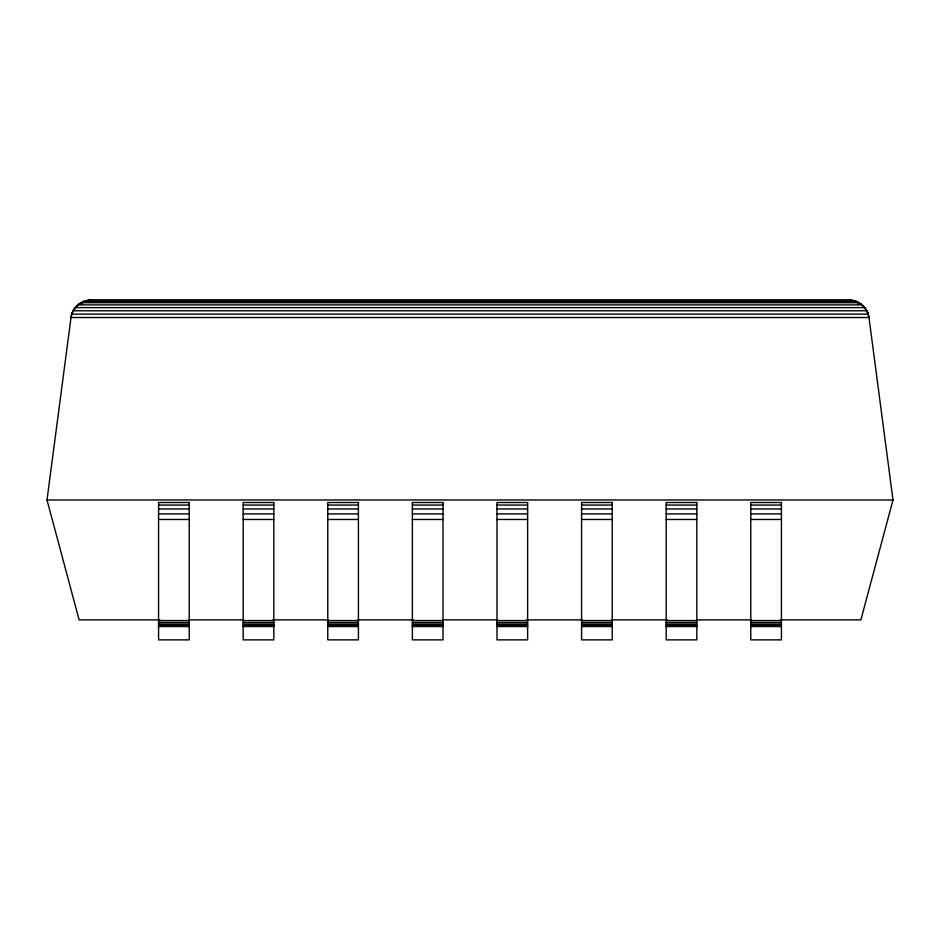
<?xml version="1.0" encoding="UTF-8"?>
<svg xmlns="http://www.w3.org/2000/svg" width="940" height="940" viewBox="0 0 940 940"><rect width="100%" height="100%" fill="white"/><g stroke="black" fill="none" stroke-linecap="round" stroke-linejoin="round"><path stroke-width="1.41" d="M159.8 619.883L79.125 619.883L47 499.974L71.017 317.509C72.145 307.838 81.087 299.978 90.839 300.13L849.161 300.13C858.913 299.978 867.855 307.838 868.983 317.509L893 499.974L860.875 619.883L780.2 619.883M71.769 314.136L71.017 317.509L868.983 317.509L866.833 310.776L73.167 310.776L71.769 314.136L868.231 314.136M71.746 314.219C73.661 308.179 78.467 303.244 84.459 301.176L855.541 301.176C861.534 303.244 866.339 308.179 868.255 314.219M73.073 310.952L79.066 303.961L87.679 300.389L852.322 300.389L860.934 303.961L866.927 310.952M90.839 300.13L84.212 301.258L88.619 301.258M851.382 301.258L855.788 301.258L849.161 300.13M81.028 302.704L858.972 302.704M79.066 303.961L82.003 303.961M857.997 303.961L860.934 303.961M77.903 304.889L862.098 304.889M75.235 307.627L864.765 307.627M47 499.974L893 499.974M158.578 505.062L189.222 505.062M243.178 505.062L273.822 505.062M327.778 505.062L358.422 505.062M412.378 505.062L443.022 505.062M496.978 505.062L527.622 505.062M581.578 505.062L612.222 505.062M666.178 505.062L696.822 505.062M750.778 505.062L781.422 505.062M158.578 508.963L189.222 508.963M243.178 508.963L273.822 508.963M327.778 508.963L358.422 508.963M412.378 508.963L443.022 508.963M496.978 508.963L527.622 508.963M581.578 508.963L612.222 508.963M666.178 508.963L696.822 508.963M750.778 508.963L781.422 508.963M158.578 513.898L189.222 513.898M243.178 513.898L273.822 513.898M327.778 513.898L358.422 513.898M412.378 513.898L443.022 513.898M496.978 513.898L527.622 513.898M581.578 513.898L612.222 513.898M666.178 513.898L696.822 513.898M750.778 513.898L781.422 513.898M158.578 519.468L189.222 519.468M243.178 519.468L273.822 519.468M327.778 519.468L358.422 519.468M412.378 519.468L443.022 519.468M496.978 519.468L527.622 519.468M581.578 519.468L612.222 519.468M666.178 519.468L696.822 519.468M750.778 519.468L781.422 519.468M189.128 619.883L243.401 619.883M272.729 619.883L328.46 619.883M357.799 619.883L413.529 619.883M442.869 619.883L497.131 619.883M526.471 619.883L582.201 619.883M611.541 619.883L667.271 619.883M696.599 619.883L750.872 619.883M158.578 620.564L189.222 620.564M243.178 620.564L273.822 620.564M327.778 620.564L358.422 620.564M412.378 620.564L443.022 620.564M496.978 620.564L527.622 620.564M581.578 620.564L612.222 620.564M666.178 620.564L696.822 620.564M750.778 620.564L781.422 620.564M158.578 622.456L189.222 622.456M243.178 622.456L273.822 622.456M327.778 622.456L358.422 622.456M412.378 622.456L443.022 622.456M496.978 622.456L527.622 622.456M581.578 622.456L612.222 622.456M666.178 622.456L696.822 622.456M750.778 622.456L781.422 622.456M158.578 624.125L189.222 624.125M243.178 624.125L273.822 624.125M327.778 624.125L358.422 624.125M412.378 624.125L443.022 624.125M496.978 624.125L527.622 624.125M581.578 624.125L612.222 624.125M666.178 624.125L696.822 624.125M750.778 624.125L781.422 624.125M158.578 625.429L189.222 625.429M243.178 625.429L273.822 625.429M327.778 625.429L358.422 625.429M412.378 625.429L443.022 625.429M496.978 625.429L527.622 625.429M581.578 625.429L612.222 625.429M666.178 625.429L696.822 625.429M750.778 625.429L781.422 625.429M158.578 626.263L189.222 626.263M243.178 626.263L273.822 626.263M327.778 626.263L358.422 626.263M412.378 626.263L443.022 626.263M496.978 626.263L527.622 626.263M581.578 626.263L612.222 626.263M666.178 626.263L696.822 626.263M750.778 626.263L781.422 626.263M158.578 626.545L189.222 626.545M243.178 626.545L273.822 626.545M327.778 626.545L358.422 626.545M412.378 626.545L443.022 626.545M496.978 626.545L527.622 626.545M581.578 626.545L612.222 626.545M666.178 626.545L696.822 626.545M750.778 626.545L781.422 626.545M189.222 502.512L158.578 502.512L158.578 639.87L189.222 639.87L189.222 502.512M273.822 502.512L243.178 502.512L243.178 639.87L273.822 639.87L273.822 502.512M358.422 502.512L327.778 502.512L327.778 639.87L358.422 639.87L358.422 502.512M443.022 502.512L412.378 502.512L412.378 639.87L443.022 639.87L443.022 502.512M527.622 502.512L496.978 502.512L496.978 639.87L527.622 639.87L527.622 502.512M612.222 502.512L581.578 502.512L581.578 639.87L612.222 639.87L612.222 502.512M696.822 502.512L666.178 502.512L666.178 639.87L696.822 639.87L696.822 502.512M781.422 502.512L750.778 502.512L750.778 639.87L781.422 639.87L781.422 502.512"/></g></svg>
